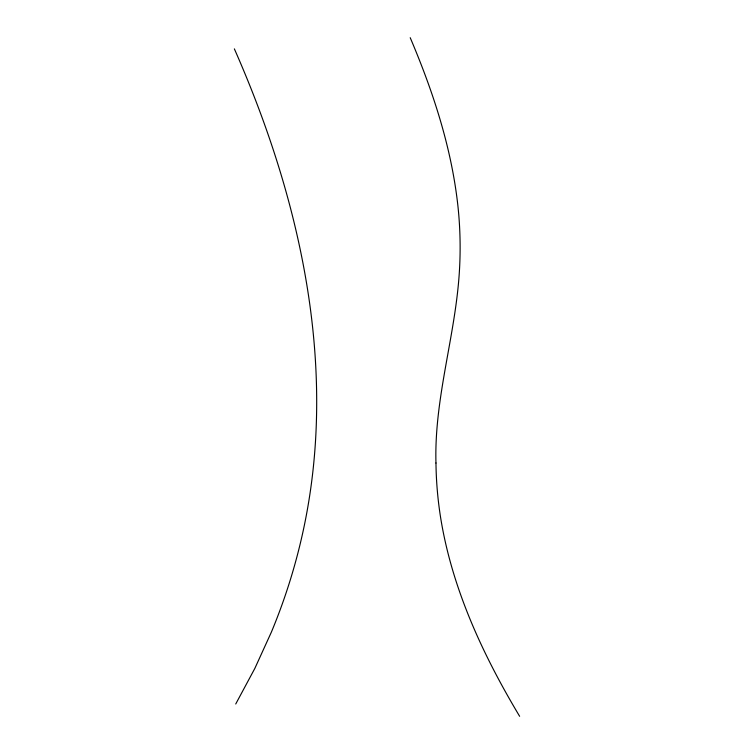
<?xml version="1.0" encoding="UTF-8"?>
<svg xmlns="http://www.w3.org/2000/svg" width="754" height="754" viewBox="0 0 754 754"><rect width="100%" height="100%" fill="white"/><g stroke="black" fill="none" stroke-linecap="round" stroke-linejoin="round"><path stroke-width="1.13" d="M435.963 463.013C434.115 398.216 455.454 335.916 459.374 271.638A391.609 391.609 0 0 0 458.112 207.831C451.938 148.877 433.314 92.026 410.214 37.7M235.738 703.991L254.824 668.44L271.355 632.172A586.273 586.273 0 0 0 305.606 519.054C336.736 359.658 298.886 195.192 234.362 48.869M519.638 716.3C482.965 655.085 452.136 588.912 440.675 517.96A377.877 377.877 0 0 1 435.963 463.013"/></g></svg>
